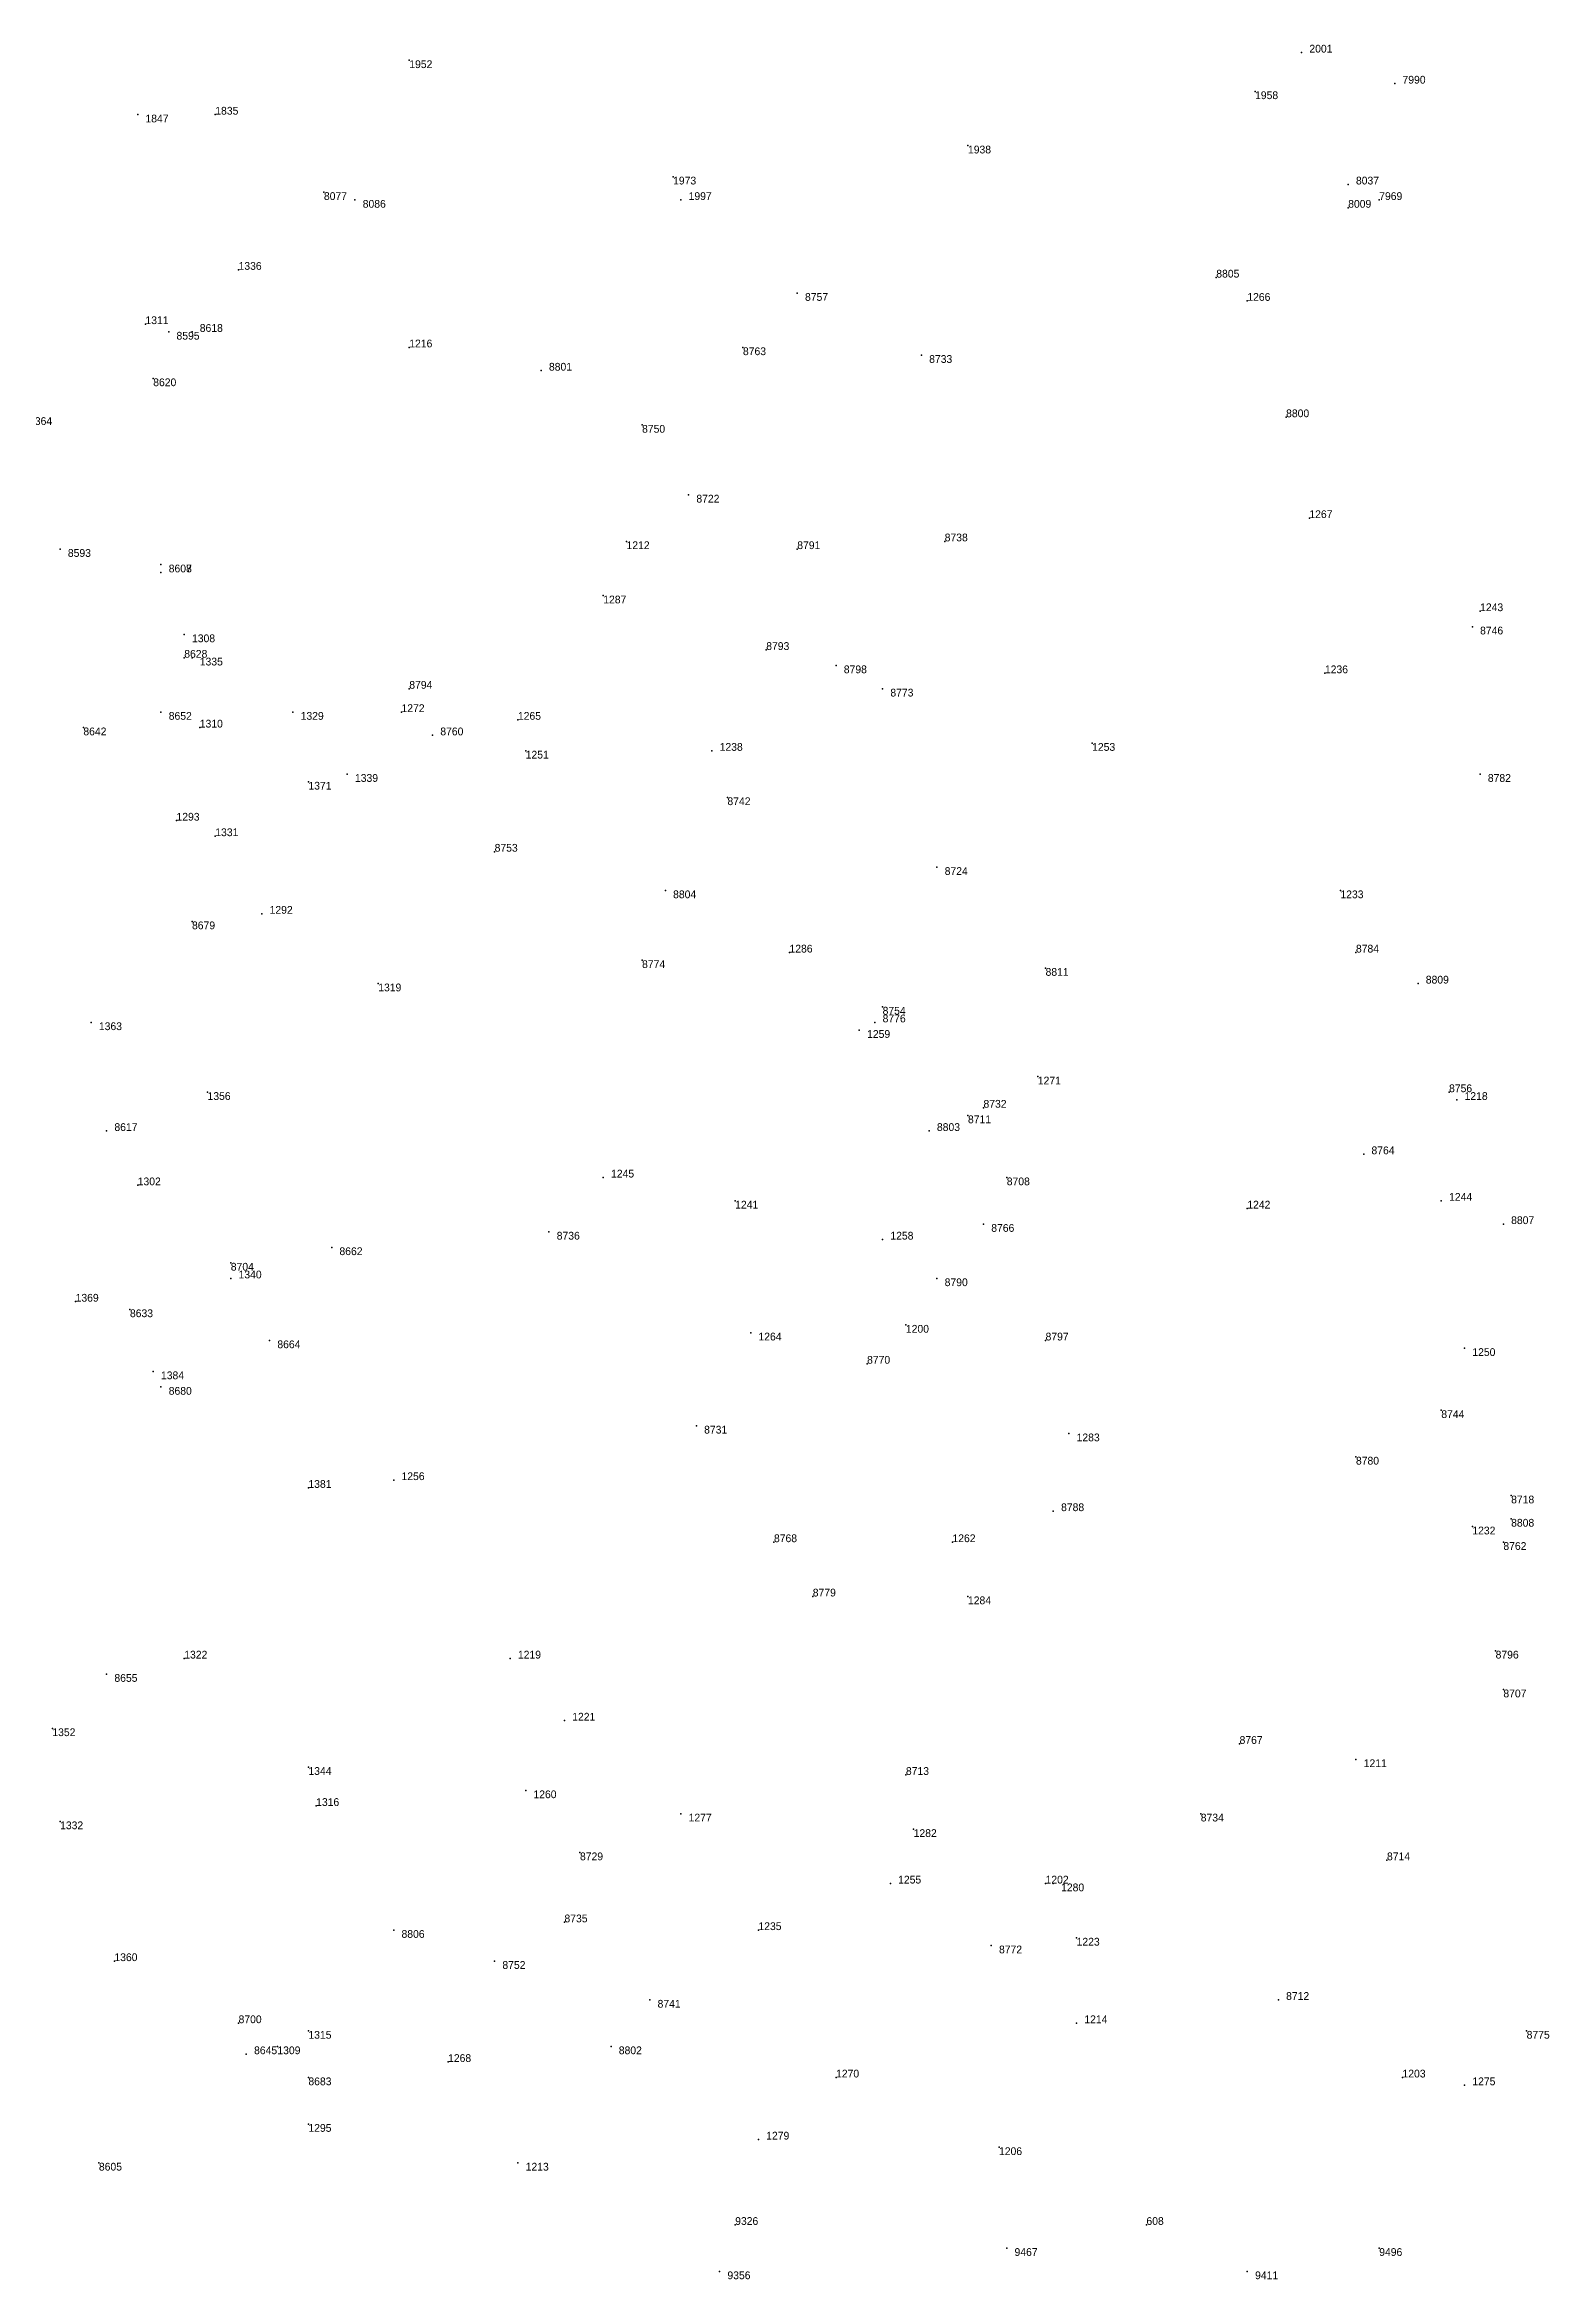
# Model space of a CAD drawing. Extents: x -0.07 to 1.1, y -0.07 to 1.1.
# Drawn here: x 0.461 to 0.6549, y 0.243 to 0.531 of the extents above; entities that cross this region are included whole.
import ezdxf

# ---------------------------------------------------------------- set-up
doc = ezdxf.new("R2010")
doc.units = 0
for name, color, linetype in [('Facilities', 3, 'CONTINUOUS'), ('Normals', 1, 'CONTINUOUS'), ('Source_points', 5, 'CONTINUOUS'), ('Text', 3, 'CONTINUOUS')]:
    doc.layers.add(name, color=color, linetype=linetype)

msp = doc.modelspace()

# ---------------------------------------------------------------- linework, layer by layer
at = {"layer": 'Facilities', "color": 3}
for p in [(0.623, 0.53), (0.508, 0.529), (0.617, 0.525), (0.635, 0.526, 1), (0.473, 0.522), (0.483, 0.522), (0.58, 0.518), (0.542, 0.514), (0.629, 0.513, 1), (0.497, 0.512, 1), (0.501, 0.511, 1), (0.543, 0.511), (0.629, 0.51, 1), (0.633, 0.511, 1), (0.486, 0.502), (0.558, 0.499, 1), (0.612, 0.501, 1), (0.616, 0.498), (0.474, 0.495), (0.477, 0.494, 1), (0.48, 0.494, 1), (0.508, 0.492), (0.551, 0.492, 1), (0.574, 0.491, 1), (0.475, 0.488, 1), (0.525, 0.489, 1), (0.538, 0.482, 1), (0.621, 0.483, 1), (0.544, 0.473, 1), (0.624, 0.47), (0.536, 0.467), (0.577, 0.467, 1), (0.463, 0.466, 1), (0.476, 0.464, 1), (0.558, 0.466, 1), (0.476, 0.463, 1), (0.533, 0.46), (0.646, 0.458), (0.645, 0.456, 1), (0.479, 0.455), (0.554, 0.453, 1), (0.479, 0.452, 1), (0.48, 0.452), (0.563, 0.451, 1), (0.626, 0.45), (0.508, 0.448, 1), (0.569, 0.448, 1), (0.476, 0.445, 1), (0.493, 0.445), (0.507, 0.445), (0.522, 0.444), (0.466, 0.443, 1), (0.481, 0.443), (0.511, 0.442, 1), (0.596, 0.441), (0.523, 0.44), (0.547, 0.44), (0.495, 0.436), (0.5, 0.437), (0.646, 0.437, 1), (0.549, 0.434, 1), (0.478, 0.431), (0.483, 0.429), (0.519, 0.427, 1), (0.576, 0.425, 1), (0.541, 0.422, 1), (0.628, 0.422), (0.48, 0.418, 1), (0.489, 0.419), (0.538, 0.413, 1), (0.557, 0.414), (0.59, 0.412, 1), (0.63, 0.414, 1), (0.504, 0.41), (0.638, 0.41, 1), (0.569, 0.407, 1), (0.467, 0.405), (0.566, 0.404), (0.568, 0.405, 1), (0.589, 0.398), (0.482, 0.396), (0.642, 0.396, 1), (0.643, 0.395), (0.58, 0.393, 1), (0.582, 0.394, 1), (0.469, 0.391, 1), (0.575, 0.391, 1), (0.631, 0.388, 1), (0.473, 0.384), (0.533, 0.385), (0.585, 0.385, 1), (0.55, 0.382), (0.616, 0.381), (0.641, 0.382), (0.526, 0.378, 1), (0.582, 0.379, 1), (0.649, 0.379, 1), (0.498, 0.376, 1), (0.569, 0.377), (0.485, 0.374, 1), (0.485, 0.372), (0.576, 0.372, 1), (0.465, 0.369), (0.472, 0.368, 1), (0.572, 0.366), (0.49, 0.364, 1), (0.552, 0.365), (0.59, 0.364, 1), (0.644, 0.363), (0.567, 0.361, 1), (0.475, 0.36), (0.476, 0.358, 1), (0.641, 0.355, 1), (0.545, 0.353, 1), (0.593, 0.352), (0.63, 0.349, 1), (0.506, 0.346), (0.495, 0.345), (0.65, 0.344, 1), (0.591, 0.342, 1), (0.645, 0.34), (0.65, 0.341, 1), (0.555, 0.338, 1), (0.578, 0.338), (0.649, 0.338, 1), (0.56, 0.331, 1), (0.58, 0.331), (0.479, 0.323), (0.521, 0.323), (0.648, 0.324, 1), (0.469, 0.321, 1), (0.649, 0.319, 1), (0.462, 0.314), (0.528, 0.315), (0.615, 0.312, 1), (0.495, 0.309), (0.63, 0.31), (0.523, 0.306), (0.572, 0.308, 1), (0.496, 0.304), (0.543, 0.303), (0.61, 0.303, 1), (0.463, 0.302), (0.573, 0.301), (0.53, 0.298, 1), (0.634, 0.297, 1), (0.57, 0.294), (0.59, 0.294), (0.591, 0.294), (0.528, 0.289, 1), (0.506, 0.288, 1), (0.553, 0.288), (0.583, 0.286, 1), (0.594, 0.287), (0.47, 0.284), (0.519, 0.284, 1), (0.539, 0.279, 1), (0.62, 0.279, 1), (0.486, 0.276, 1), (0.495, 0.275), (0.594, 0.276), (0.652, 0.275, 1), (0.487, 0.272, 1), (0.491, 0.273), (0.513, 0.271), (0.534, 0.273, 1), (0.495, 0.269, 1), (0.563, 0.269), (0.636, 0.269), (0.644, 0.268), (0.495, 0.263), (0.553, 0.261), (0.584, 0.26), (0.468, 0.258, 1), (0.522, 0.258), (0.55, 0.25, 1), (0.603, 0.25), (0.585, 0.247, 1), (0.633, 0.247, 1), (0.548, 0.244, 1), (0.616, 0.244, 1)]:
    msp.add_point(p, dxfattribs=at)
at = {"layer": 'Normals', "color": 1}
for p, q in [((0.623, 0.53), (0.623, 0.53, 0.1)), ((0.508, 0.529), (0.508, 0.529, 0.1)), ((0.617, 0.525), (0.617, 0.525, 0.1)), ((0.635, 0.526, 1), (0.635, 0.526, 1.1)), ((0.473, 0.522), (0.473, 0.522, 0.1)), ((0.483, 0.522), (0.483, 0.522, 0.1)), ((0.58, 0.518), (0.58, 0.518, 0.1)), ((0.542, 0.514), (0.542, 0.514, 0.1)), ((0.629, 0.513, 1), (0.629, 0.513, 1.1)), ((0.497, 0.512, 1), (0.497, 0.512, 1.1)), ((0.501, 0.511, 1), (0.501, 0.511, 1.1)), ((0.543, 0.511), (0.543, 0.511, 0.1)), ((0.629, 0.51, 1), (0.629, 0.51, 1.1)), ((0.633, 0.511, 1), (0.633, 0.511, 1.1)), ((0.486, 0.502), (0.486, 0.502, 0.1)), ((0.558, 0.499, 1), (0.558, 0.499, 1.1)), ((0.612, 0.501, 1), (0.612, 0.501, 1.1)), ((0.616, 0.498), (0.616, 0.498, 0.1)), ((0.474, 0.495), (0.474, 0.495, 0.1)), ((0.477, 0.494, 1), (0.477, 0.494, 1.1)), ((0.48, 0.494, 1), (0.48, 0.494, 1.1)), ((0.508, 0.492), (0.508, 0.492, 0.1)), ((0.551, 0.492, 1), (0.551, 0.492, 1.1)), ((0.574, 0.491, 1), (0.574, 0.491, 1.1)), ((0.475, 0.488, 1), (0.475, 0.488, 1.1)), ((0.525, 0.489, 1), (0.525, 0.489, 1.1)), ((0.538, 0.482, 1), (0.538, 0.482, 1.1)), ((0.621, 0.483, 1), (0.621, 0.483, 1.1)), ((0.544, 0.473, 1), (0.544, 0.473, 1.1)), ((0.624, 0.47), (0.624, 0.47, 0.1)), ((0.536, 0.467), (0.536, 0.467, 0.1)), ((0.577, 0.467, 1), (0.577, 0.467, 1.1)), ((0.463, 0.466, 1), (0.463, 0.466, 1.1)), ((0.476, 0.464, 1), (0.476, 0.464, 1.1)), ((0.558, 0.466, 1), (0.558, 0.466, 1.1)), ((0.476, 0.463, 1), (0.476, 0.463, 1.1)), ((0.533, 0.46), (0.533, 0.46, 0.1)), ((0.646, 0.458), (0.646, 0.458, 0.1)), ((0.645, 0.456, 1), (0.645, 0.456, 1.1)), ((0.479, 0.455), (0.479, 0.455, 0.1)), ((0.554, 0.453, 1), (0.554, 0.453, 1.1)), ((0.479, 0.452, 1), (0.479, 0.452, 1.1)), ((0.48, 0.452), (0.48, 0.452, 0.1)), ((0.563, 0.451, 1), (0.563, 0.451, 1.1)), ((0.626, 0.45), (0.626, 0.45, 0.1)), ((0.508, 0.448, 1), (0.508, 0.448, 1.1)), ((0.569, 0.448, 1), (0.569, 0.448, 1.1)), ((0.476, 0.445, 1), (0.476, 0.445, 1.1)), ((0.493, 0.445), (0.493, 0.445, 0.1)), ((0.507, 0.445), (0.507, 0.445, 0.1)), ((0.522, 0.444), (0.522, 0.444, 0.1)), ((0.466, 0.443, 1), (0.466, 0.443, 1.1)), ((0.481, 0.443), (0.481, 0.443, 0.1)), ((0.511, 0.442, 1), (0.511, 0.442, 1.1)), ((0.596, 0.441), (0.596, 0.441, 0.1)), ((0.523, 0.44), (0.523, 0.44, 0.1)), ((0.547, 0.44), (0.547, 0.44, 0.1)), ((0.495, 0.436), (0.495, 0.436, 0.1)), ((0.5, 0.437), (0.5, 0.437, 0.1)), ((0.646, 0.437, 1), (0.646, 0.437, 1.1)), ((0.549, 0.434, 1), (0.549, 0.434, 1.1)), ((0.478, 0.431), (0.478, 0.431, 0.1)), ((0.483, 0.429), (0.483, 0.429, 0.1)), ((0.519, 0.427, 1), (0.519, 0.427, 1.1)), ((0.576, 0.425, 1), (0.576, 0.425, 1.1)), ((0.541, 0.422, 1), (0.541, 0.422, 1.1)), ((0.628, 0.422), (0.628, 0.422, 0.1)), ((0.48, 0.418, 1), (0.48, 0.418, 1.1)), ((0.489, 0.419), (0.489, 0.419, 0.1)), ((0.538, 0.413, 1), (0.538, 0.413, 1.1)), ((0.557, 0.414), (0.557, 0.414, 0.1)), ((0.59, 0.412, 1), (0.59, 0.412, 1.1)), ((0.63, 0.414, 1), (0.63, 0.414, 1.1)), ((0.504, 0.41), (0.504, 0.41, 0.1)), ((0.638, 0.41, 1), (0.638, 0.41, 1.1)), ((0.569, 0.407, 1), (0.569, 0.407, 1.1)), ((0.467, 0.405), (0.467, 0.405, 0.1)), ((0.566, 0.404), (0.566, 0.404, 0.1)), ((0.568, 0.405, 1), (0.568, 0.405, 1.1)), ((0.589, 0.398), (0.589, 0.398, 0.1)), ((0.482, 0.396), (0.482, 0.396, 0.1)), ((0.642, 0.396, 1), (0.642, 0.396, 1.1)), ((0.643, 0.395), (0.643, 0.395, 0.1)), ((0.58, 0.393, 1), (0.58, 0.393, 1.1)), ((0.582, 0.394, 1), (0.582, 0.394, 1.1)), ((0.469, 0.391, 1), (0.469, 0.391, 1.1)), ((0.575, 0.391, 1), (0.575, 0.391, 1.1)), ((0.631, 0.388, 1), (0.631, 0.388, 1.1)), ((0.473, 0.384), (0.473, 0.384, 0.1)), ((0.533, 0.385), (0.533, 0.385, 0.1)), ((0.585, 0.385, 1), (0.585, 0.385, 1.1)), ((0.55, 0.382), (0.55, 0.382, 0.1)), ((0.616, 0.381), (0.616, 0.381, 0.1)), ((0.641, 0.382), (0.641, 0.382, 0.1)), ((0.526, 0.378, 1), (0.526, 0.378, 1.1)), ((0.582, 0.379, 1), (0.582, 0.379, 1.1)), ((0.649, 0.379, 1), (0.649, 0.379, 1.1)), ((0.498, 0.376, 1), (0.498, 0.376, 1.1)), ((0.569, 0.377), (0.569, 0.377, 0.1)), ((0.485, 0.374, 1), (0.485, 0.374, 1.1)), ((0.485, 0.372), (0.485, 0.372, 0.1)), ((0.576, 0.372, 1), (0.576, 0.372, 1.1)), ((0.465, 0.369), (0.465, 0.369, 0.1)), ((0.472, 0.368, 1), (0.472, 0.368, 1.1)), ((0.572, 0.366), (0.572, 0.366, 0.1)), ((0.49, 0.364, 1), (0.49, 0.364, 1.1)), ((0.552, 0.365), (0.552, 0.365, 0.1)), ((0.59, 0.364, 1), (0.59, 0.364, 1.1)), ((0.644, 0.363), (0.644, 0.363, 0.1)), ((0.567, 0.361, 1), (0.567, 0.361, 1.1)), ((0.475, 0.36), (0.475, 0.36, 0.1)), ((0.476, 0.358, 1), (0.476, 0.358, 1.1)), ((0.641, 0.355, 1), (0.641, 0.355, 1.1)), ((0.545, 0.353, 1), (0.545, 0.353, 1.1)), ((0.593, 0.352), (0.593, 0.352, 0.1)), ((0.63, 0.349, 1), (0.63, 0.349, 1.1)), ((0.506, 0.346), (0.506, 0.346, 0.1)), ((0.495, 0.345), (0.495, 0.345, 0.1)), ((0.65, 0.344, 1), (0.65, 0.344, 1.1)), ((0.591, 0.342, 1), (0.591, 0.342, 1.1)), ((0.645, 0.34), (0.645, 0.34, 0.1)), ((0.65, 0.341, 1), (0.65, 0.341, 1.1)), ((0.555, 0.338, 1), (0.555, 0.338, 1.1)), ((0.578, 0.338), (0.578, 0.338, 0.1)), ((0.649, 0.338, 1), (0.649, 0.338, 1.1)), ((0.56, 0.331, 1), (0.56, 0.331, 1.1)), ((0.58, 0.331), (0.58, 0.331, 0.1)), ((0.479, 0.323), (0.479, 0.323, 0.1)), ((0.521, 0.323), (0.521, 0.323, 0.1)), ((0.648, 0.324, 1), (0.648, 0.324, 1.1)), ((0.469, 0.321, 1), (0.469, 0.321, 1.1)), ((0.649, 0.319, 1), (0.649, 0.319, 1.1)), ((0.462, 0.314), (0.462, 0.314, 0.1)), ((0.528, 0.315), (0.528, 0.315, 0.1)), ((0.615, 0.312, 1), (0.615, 0.312, 1.1)), ((0.495, 0.309), (0.495, 0.309, 0.1)), ((0.63, 0.31), (0.63, 0.31, 0.1)), ((0.523, 0.306), (0.523, 0.306, 0.1)), ((0.572, 0.308, 1), (0.572, 0.308, 1.1)), ((0.496, 0.304), (0.496, 0.304, 0.1)), ((0.543, 0.303), (0.543, 0.303, 0.1)), ((0.61, 0.303, 1), (0.61, 0.303, 1.1)), ((0.463, 0.302), (0.463, 0.302, 0.1)), ((0.573, 0.301), (0.573, 0.301, 0.1)), ((0.53, 0.298, 1), (0.53, 0.298, 1.1)), ((0.634, 0.297, 1), (0.634, 0.297, 1.1)), ((0.57, 0.294), (0.57, 0.294, 0.1)), ((0.59, 0.294), (0.59, 0.294, 0.1)), ((0.591, 0.294), (0.591, 0.294, 0.1)), ((0.528, 0.289, 1), (0.528, 0.289, 1.1)), ((0.506, 0.288, 1), (0.506, 0.288, 1.1)), ((0.553, 0.288), (0.553, 0.288, 0.1)), ((0.583, 0.286, 1), (0.583, 0.286, 1.1)), ((0.594, 0.287), (0.594, 0.287, 0.1)), ((0.47, 0.284), (0.47, 0.284, 0.1)), ((0.519, 0.284, 1), (0.519, 0.284, 1.1)), ((0.539, 0.279, 1), (0.539, 0.279, 1.1)), ((0.62, 0.279, 1), (0.62, 0.279, 1.1)), ((0.486, 0.276, 1), (0.486, 0.276, 1.1)), ((0.495, 0.275), (0.495, 0.275, 0.1)), ((0.594, 0.276), (0.594, 0.276, 0.1)), ((0.652, 0.275, 1), (0.652, 0.275, 1.1)), ((0.487, 0.272, 1), (0.487, 0.272, 1.1)), ((0.491, 0.273), (0.491, 0.273, 0.1)), ((0.513, 0.271), (0.513, 0.271, 0.1)), ((0.534, 0.273, 1), (0.534, 0.273, 1.1)), ((0.495, 0.269, 1), (0.495, 0.269, 1.1)), ((0.563, 0.269), (0.563, 0.269, 0.1)), ((0.636, 0.269), (0.636, 0.269, 0.1)), ((0.644, 0.268), (0.644, 0.268, 0.1)), ((0.495, 0.263), (0.495, 0.263, 0.1)), ((0.553, 0.261), (0.553, 0.261, 0.1)), ((0.584, 0.26), (0.584, 0.26, 0.1)), ((0.468, 0.258, 1), (0.468, 0.258, 1.1)), ((0.522, 0.258), (0.522, 0.258, 0.1)), ((0.55, 0.25, 1), (0.55, 0.25, 1.1)), ((0.603, 0.25), (0.603, 0.25, 0.1)), ((0.585, 0.247, 1), (0.585, 0.247, 1.1)), ((0.633, 0.247, 1), (0.633, 0.247, 1.1)), ((0.548, 0.244, 1), (0.548, 0.244, 1.1)), ((0.616, 0.244, 1), (0.616, 0.244, 1.1))]:
    msp.add_line(p, q, dxfattribs=at)
at = {"layer": 'Source_points', "color": 5}
for p in [(0.623, 0.53), (0.508, 0.529), (0.617, 0.525), (0.635, 0.526, 1), (0.473, 0.522), (0.483, 0.522), (0.58, 0.518), (0.542, 0.514), (0.629, 0.513, 1), (0.497, 0.512, 1), (0.501, 0.511, 1), (0.543, 0.511), (0.629, 0.51, 1), (0.633, 0.511, 1), (0.486, 0.502), (0.558, 0.499, 1), (0.612, 0.501, 1), (0.616, 0.498), (0.474, 0.495), (0.477, 0.494, 1), (0.48, 0.494, 1), (0.508, 0.492), (0.551, 0.492, 1), (0.574, 0.491, 1), (0.475, 0.488, 1), (0.525, 0.489, 1), (0.538, 0.482, 1), (0.621, 0.483, 1), (0.544, 0.473, 1), (0.624, 0.47), (0.536, 0.467), (0.577, 0.467, 1), (0.463, 0.466, 1), (0.476, 0.464, 1), (0.558, 0.466, 1), (0.476, 0.463, 1), (0.533, 0.46), (0.646, 0.458), (0.645, 0.456, 1), (0.479, 0.455), (0.554, 0.453, 1), (0.479, 0.452, 1), (0.48, 0.452), (0.563, 0.451, 1), (0.626, 0.45), (0.508, 0.448, 1), (0.569, 0.448, 1), (0.476, 0.445, 1), (0.493, 0.445), (0.507, 0.445), (0.522, 0.444), (0.466, 0.443, 1), (0.481, 0.443), (0.511, 0.442, 1), (0.596, 0.441), (0.523, 0.44), (0.547, 0.44), (0.495, 0.436), (0.5, 0.437), (0.646, 0.437, 1), (0.549, 0.434, 1), (0.478, 0.431), (0.483, 0.429), (0.519, 0.427, 1), (0.576, 0.425, 1), (0.541, 0.422, 1), (0.628, 0.422), (0.48, 0.418, 1), (0.489, 0.419), (0.538, 0.413, 1), (0.557, 0.414), (0.59, 0.412, 1), (0.63, 0.414, 1), (0.504, 0.41), (0.638, 0.41, 1), (0.569, 0.407, 1), (0.467, 0.405), (0.566, 0.404), (0.568, 0.405, 1), (0.589, 0.398), (0.482, 0.396), (0.642, 0.396, 1), (0.643, 0.395), (0.58, 0.393, 1), (0.582, 0.394, 1), (0.469, 0.391, 1), (0.575, 0.391, 1), (0.631, 0.388, 1), (0.473, 0.384), (0.533, 0.385), (0.585, 0.385, 1), (0.55, 0.382), (0.616, 0.381), (0.641, 0.382), (0.526, 0.378, 1), (0.582, 0.379, 1), (0.649, 0.379, 1), (0.498, 0.376, 1), (0.569, 0.377), (0.485, 0.374, 1), (0.485, 0.372), (0.576, 0.372, 1), (0.465, 0.369), (0.472, 0.368, 1), (0.572, 0.366), (0.49, 0.364, 1), (0.552, 0.365), (0.59, 0.364, 1), (0.644, 0.363), (0.567, 0.361, 1), (0.475, 0.36), (0.476, 0.358, 1), (0.641, 0.355, 1), (0.545, 0.353, 1), (0.593, 0.352), (0.63, 0.349, 1), (0.506, 0.346), (0.495, 0.345), (0.65, 0.344, 1), (0.591, 0.342, 1), (0.645, 0.34), (0.65, 0.341, 1), (0.555, 0.338, 1), (0.578, 0.338), (0.649, 0.338, 1), (0.56, 0.331, 1), (0.58, 0.331), (0.479, 0.323), (0.521, 0.323), (0.648, 0.324, 1), (0.469, 0.321, 1), (0.649, 0.319, 1), (0.462, 0.314), (0.528, 0.315), (0.615, 0.312, 1), (0.495, 0.309), (0.63, 0.31), (0.523, 0.306), (0.572, 0.308, 1), (0.496, 0.304), (0.543, 0.303), (0.61, 0.303, 1), (0.463, 0.302), (0.573, 0.301), (0.53, 0.298, 1), (0.634, 0.297, 1), (0.57, 0.294), (0.59, 0.294), (0.591, 0.294), (0.528, 0.289, 1), (0.506, 0.288, 1), (0.553, 0.288), (0.583, 0.286, 1), (0.594, 0.287), (0.47, 0.284), (0.519, 0.284, 1), (0.539, 0.279, 1), (0.62, 0.279, 1), (0.486, 0.276, 1), (0.495, 0.275), (0.594, 0.276), (0.652, 0.275, 1), (0.487, 0.272, 1), (0.491, 0.273), (0.513, 0.271), (0.534, 0.273, 1), (0.495, 0.269, 1), (0.563, 0.269), (0.636, 0.269), (0.644, 0.268), (0.495, 0.263), (0.553, 0.261), (0.584, 0.26), (0.468, 0.258, 1), (0.522, 0.258), (0.55, 0.25, 1), (0.603, 0.25), (0.585, 0.247, 1), (0.633, 0.247, 1), (0.548, 0.244, 1), (0.616, 0.244, 1)]:
    msp.add_point(p, dxfattribs=at)

# ---------------------------------------------------------------- texts
at = {"layer": 'Text', "color": 3}
for s, p in [('2001', (0.624, 0.53)), ('1952', (0.508, 0.528)), ('1958', (0.617, 0.524)), ('7990', (0.636, 0.526, 1)), ('1847', (0.474, 0.521)), ('1835', (0.483, 0.522)), ('1938', (0.58, 0.517)), ('1973', (0.542, 0.513)), ('8037', (0.63, 0.513, 1)), ('8077', (0.497, 0.511, 1)), ('8086', (0.502, 0.51, 1)), ('1997', (0.544, 0.511)), ('8009', (0.629, 0.51, 1)), ('7969', (0.633, 0.511, 1)), ('1336', (0.486, 0.502)), ('8805', (0.612, 0.501, 1)), ('8757', (0.559, 0.498, 1)), ('1266', (0.616, 0.498)), ('1311', (0.474, 0.495)), ('8595', (0.478, 0.493, 1)), ('8618', (0.481, 0.494, 1)), ('1216', (0.508, 0.492)), ('8801', (0.526, 0.489, 1)), ('8763', (0.551, 0.491, 1)), ('8733', (0.575, 0.49, 1)), ('8620', (0.475, 0.487, 1)), ('8800', (0.621, 0.483, 1)), ('1364', (0.459, 0.482)), ('8750', (0.538, 0.481, 1)), ('8722', (0.545, 0.472, 1)), ('1267', (0.624, 0.47)), ('1212', (0.536, 0.466)), ('8791', (0.558, 0.466, 1)), ('8738', (0.577, 0.467, 1)), ('8593', (0.464, 0.465, 1)), ('8607', (0.477, 0.463, 1)), ('8608', (0.477, 0.463, 1)), ('1287', (0.533, 0.459)), ('1243', (0.646, 0.458)), ('8746', (0.646, 0.455, 1)), ('8628', (0.479, 0.452, 1)), ('1308', (0.48, 0.454)), ('8793', (0.554, 0.453, 1)), ('1335', (0.481, 0.451)), ('8798', (0.564, 0.45, 1)), ('1236', (0.626, 0.45)), ('8794', (0.508, 0.448, 1)), ('8773', (0.57, 0.447, 1)), ('8652', (0.477, 0.444, 1)), ('1310', (0.481, 0.443)), ('1329', (0.494, 0.444)), ('1272', (0.507, 0.445)), ('1265', (0.522, 0.444)), ('8642', (0.466, 0.442, 1)), ('8760', (0.512, 0.442, 1)), ('1238', (0.548, 0.44)), ('1253', (0.596, 0.44)), ('1251', (0.523, 0.439)), ('1371', (0.495, 0.435)), ('1339', (0.501, 0.436)), ('8782', (0.647, 0.436, 1)), ('8742', (0.549, 0.433, 1)), ('1293', (0.478, 0.431)), ('1331', (0.483, 0.429)), ('8753', (0.519, 0.427, 1)), ('8724', (0.577, 0.424, 1)), ('8804', (0.542, 0.421, 1)), ('1233', (0.628, 0.421)), ('8679', (0.48, 0.417, 1)), ('1292', (0.49, 0.419)), ('1286', (0.557, 0.414)), ('8784', (0.63, 0.414, 1)), ('8774', (0.538, 0.412, 1)), ('8811', (0.59, 0.411, 1)), ('1319', (0.504, 0.409)), ('8809', (0.639, 0.41, 1)), ('8754', (0.569, 0.406, 1)), ('1363', (0.468, 0.404)), ('1259', (0.567, 0.403)), ('8776', (0.569, 0.405, 1)), ('1271', (0.589, 0.397)), ('1356', (0.482, 0.395)), ('8732', (0.582, 0.394, 1)), ('8756', (0.642, 0.396, 1)), ('1218', (0.644, 0.395)), ('8617', (0.47, 0.391, 1)), ('8803', (0.576, 0.391, 1)), ('8711', (0.58, 0.392, 1)), ('8764', (0.632, 0.388, 1)), ('1245', (0.534, 0.385)), ('1302', (0.473, 0.384)), ('8708', (0.585, 0.384, 1)), ('1241', (0.55, 0.381)), ('1242', (0.616, 0.381)), ('1244', (0.642, 0.382)), ('8736', (0.527, 0.377, 1)), ('1258', (0.57, 0.377)), ('8766', (0.583, 0.378, 1)), ('8807', (0.65, 0.379, 1)), ('8662', (0.499, 0.375, 1)), ('8704', (0.485, 0.373, 1)), ('1340', (0.486, 0.372)), ('8790', (0.577, 0.371, 1)), ('1369', (0.465, 0.369)), ('8633', (0.472, 0.367, 1)), ('1200', (0.572, 0.365)), ('8664', (0.491, 0.363, 1)), ('1264', (0.553, 0.364)), ('8797', (0.59, 0.364, 1)), ('1250', (0.645, 0.362)), ('8770', (0.567, 0.361, 1)), ('1384', (0.476, 0.359)), ('8680', (0.477, 0.357, 1)), ('8744', (0.641, 0.354, 1)), ('8731', (0.546, 0.352, 1)), ('1283', (0.594, 0.351)), ('8780', (0.63, 0.348, 1)), ('1381', (0.495, 0.345)), ('1256', (0.507, 0.346)), ('8788', (0.592, 0.342, 1)), ('8718', (0.65, 0.343, 1)), ('1232', (0.645, 0.339)), ('8808', (0.65, 0.34, 1)), ('8768', (0.555, 0.338, 1)), ('1262', (0.578, 0.338)), ('8762', (0.649, 0.337, 1)), ('8779', (0.56, 0.331, 1)), ('1284', (0.58, 0.33)), ('1322', (0.479, 0.323)), ('1219', (0.522, 0.323)), ('8796', (0.648, 0.323, 1)), ('8655', (0.47, 0.32, 1)), ('8707', (0.649, 0.318, 1)), ('1352', (0.462, 0.313)), ('1221', (0.529, 0.315)), ('8767', (0.615, 0.312, 1)), ('1344', (0.495, 0.308)), ('8713', (0.572, 0.308, 1)), ('1211', (0.631, 0.309)), ('1260', (0.524, 0.305)), ('1316', (0.496, 0.304)), ('1277', (0.544, 0.302)), ('8734', (0.61, 0.302, 1)), ('1332', (0.463, 0.301)), ('1282', (0.573, 0.3)), ('8729', (0.53, 0.297, 1)), ('8714', (0.634, 0.297, 1)), ('1255', (0.571, 0.294)), ('1202', (0.59, 0.294)), ('1280', (0.592, 0.293)), ('8735', (0.528, 0.289, 1)), ('1235', (0.553, 0.288)), ('8806', (0.507, 0.287, 1)), ('8772', (0.584, 0.285, 1)), ('1223', (0.594, 0.286)), ('1360', (0.47, 0.284)), ('8752', (0.52, 0.283, 1)), ('8712', (0.621, 0.279, 1)), ('8700', (0.486, 0.276, 1)), ('8741', (0.54, 0.278, 1)), ('1214', (0.595, 0.276)), ('1315', (0.495, 0.274)), ('8775', (0.652, 0.274, 1)), ('8645', (0.488, 0.272, 1)), ('1309', (0.491, 0.272)), ('1268', (0.513, 0.271)), ('8802', (0.535, 0.272, 1)), ('8683', (0.495, 0.268, 1)), ('1270', (0.563, 0.269)), ('1203', (0.636, 0.269)), ('1275', (0.645, 0.268)), ('1295', (0.495, 0.262)), ('1279', (0.554, 0.261)), ('1206', (0.584, 0.259)), ('8605', (0.468, 0.257, 1)), ('1213', (0.523, 0.257)), ('9326', (0.55, 0.25, 1)), ('608', (0.603, 0.25)), ('9467', (0.586, 0.246, 1)), ('9496', (0.633, 0.246, 1)), ('9356', (0.549, 0.243, 1)), ('9411', (0.617, 0.243, 1))]:
    msp.add_text(s, height=0.001, dxfattribs=at).set_placement(p)

doc.saveas('drawing.dxf')
